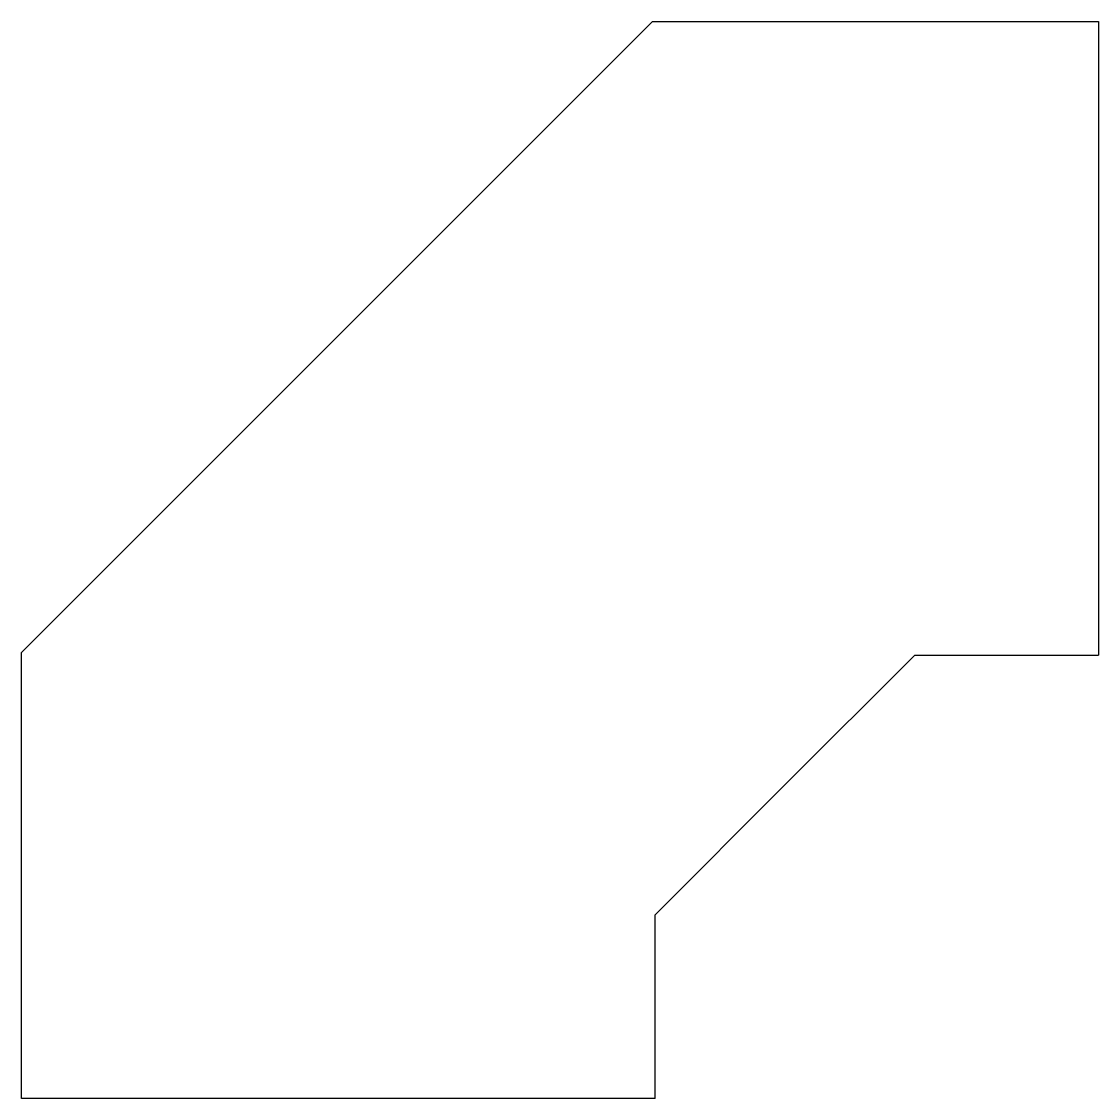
# Model space of a CAD drawing. Header units: millimetres. Extents: x 44 to 152, y 0 to 108.
import ezdxf

# ---------------------------------------------------------------- set-up
doc = ezdxf.new("R2010")
doc.units = ezdxf.units.MM
doc.layers.add('Sketch', color=7, linetype='CONTINUOUS')

msp = doc.modelspace()

# ---------------------------------------------------------------- linework, layer by layer
at = {"layer": 'Sketch'}
for p, q in [((44.45, 44.71), (107.69, 107.95)), ((107.69, 107.95), (152.4, 107.95)), ((152.4, 107.95), (152.4, 44.45)), ((44.45, 0), (44.45, 44.71)), ((120.97, 31.43), (133.99, 44.45)), ((133.99, 44.45), (152.4, 44.45)), ((107.95, 18.41), (120.97, 31.43)), ((107.95, 0), (107.95, 18.41)), ((107.95, 0), (44.45, 0))]:
    msp.add_line(p, q, dxfattribs=at)

doc.saveas('drawing.dxf')
